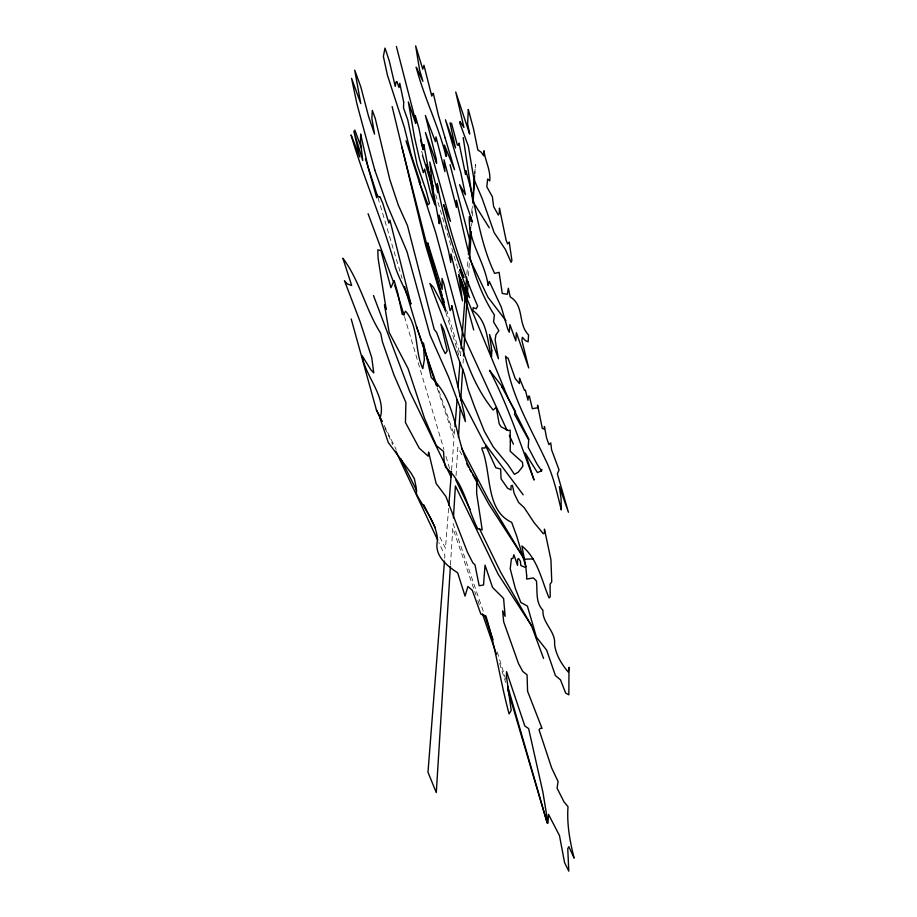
<?xml version="1.0" encoding="UTF-8"?>
<svg xmlns="http://www.w3.org/2000/svg" width="917" height="917" viewBox="0 0 917 917"><rect width="100%" height="100%" fill="white"/><g stroke="black" fill="none" stroke-linecap="round" stroke-linejoin="round"><path stroke-width="0.69" stroke-dasharray="4.58 3.44" d="M450.476 564.964L452.792 527.974L475.98 595.064M456.047 475.751L457.812 447.45L463.234 457.354M463.062 363.109L463.337 358.822M468.495 275.983L469.298 263.133M471.613 225.995L471.797 223.129M472.244 215.988L472.863 205.993M474.731 175.995L475.442 164.567L474.559 175.984M444.699 558.304L444.917 555.45L438.853 542.566M448.596 508.316L445.479 548.309L439.083 535.494M451.588 470.054L454.075 438.166L437.283 388.269M454.752 429.488L454.305 435.185L438.395 389.45M460.85 351.475L460.517 355.75L446.831 310.748M466.868 274.424L468.197 257.31M471.659 213.076L472.209 205.947M384.063 425.247L396.213 449.605M384.876 427.907L392.763 444.653M421.602 151.236L422.943 155.019M477.837 600.429L479.694 605.793M499.639 663.484L505.645 682.454M453.067 523.469L483.786 612.785M497.278 652.021L505.68 679.302M445.868 312.376L458.97 355.75M435.69 194.702L459.406 273.862M378.022 197.866L402.105 278.436M404.489 316.571L443.943 449.548M445.971 456.402L449.639 468.736"/><path stroke-width="1.38" d="M450.396 566.385L436.286 792.597L427.987 772.217L444.47 561.158M453.411 517.899L455.405 485.907L498.114 574.134L531.424 625.589L543.563 658.429M458.431 437.386L460.311 407.389M460.747 400.248L462.707 368.829M463.509 355.968L468.14 281.691M469.653 257.413L471.258 231.703M473.046 203.138L474.559 178.861M448.826 505.462L451.473 471.441M454.981 426.646L457.09 399.629M458.087 386.836L459.979 362.662M461.068 348.62L466.638 277.278M468.427 254.456L470.547 227.347M470.983 221.639L471.327 217.363M472.656 200.238L474.559 175.984M541.534 470.891L537.018 464.082L528.226 447.336L528.708 440.011L514.54 414.312L515.492 411.561L501.725 386.676L504.041 388.98L489.529 370.33C508.121 405.257 519.928 443.209 534.072 480.038L525.143 452.964L537.442 472.553L541.534 470.891L541.924 469.412M472.713 474.685L488.979 504.407L524.432 559.21L533.396 558.923M505.932 320.698L487.855 297.062L469.676 258.812M523.206 494.79L484.394 443.003L459.623 395.181M489.288 227.817L472.908 201.591L463.211 137.561M524.432 559.21L488.199 499.054L461.434 447.909M531.424 625.589L500.59 572.082L479.431 528.593M466.615 463.543L468.644 467.257M470.008 469.733L471.361 472.209M528.903 439.369L508.305 398.517L466.352 297.074L461.045 279.33M351.2 318.956L376.383 409.865L382.148 421.407M400.695 458.58L416.685 490.629M423.723 504.728L435.243 527.802M455.783 479.992L470.089 509.405M451.049 476.897L409.612 391.284L373.483 295.526M376.383 409.865L381.85 421.465M395.789 451.095L437.638 539.987M507.009 430.233L463.681 336.023L435.747 232.792L406.013 140.76M509.336 435.3L513.428 444.183M458.775 274.768L465.4 290.712L469.596 297.704L459.715 269.609L463.899 277.461C452.815 246.914 442.533 215.793 437.306 183.629L437.868 192.753L429.786 162.022L432.755 188.123L439.266 223.702L439.037 215.094L448.551 250.994L450.751 262.491L450.969 253.917L462.477 300.914L458.775 274.768L473.699 329.948M368.084 213.741L393.714 282.631M394.7 285.279L404.076 315.207M354.822 129.985L361.573 148.336M365.436 158.813L377.609 196.502M426.99 166.355L433.237 186.518M404.557 286.631L416.387 326.234L437.455 386.756M482.468 613.84L496.384 654.096M484.715 615.49L493.082 639.848M416.387 326.234L436.366 385.564M422.462 155.317L433.156 189.418M442.281 295.744L426.944 245.286L401.921 147.075M443.106 298.472L444.344 302.564M445.456 311.023L425.809 245.974L392.144 106.567M450.453 471.476L451.256 474.215M507.663 689.275L547.231 823.053L507.651 686.145M450.041 164.624L470.134 241.996M396.396 46.458L415.917 122.041M420.525 139.9L423.012 149.528M426.909 164.636L428.331 170.138M437.512 540.434C433.821 555.404 446.682 565.617 457.686 572.827L465.057 596.107L467.899 586.479L472.278 590.25L480.886 614.172L485.907 615.995C495.845 648.204 500.258 681.526 509.107 713.907L511.216 710.377L506.459 676.391L506.562 671.668L524.822 725.966L528.616 728.579L542.887 792.093L547.976 823.157L548.515 814.388L559.473 835.559L564.585 862.691L568.792 871.15L567.761 848.672L568.849 846.655L574.122 858.117C569.893 841.313 566.729 824.085 568.013 806.673L564.047 801.951L557.055 788.116L558.098 781.548L551.644 767.907L539.047 729.84L540.239 728.339L542.016 728.419L527.573 691.212L527.069 674.843L522.77 671.45L518.46 663.472L503.674 621.806L502.619 610.825L505.129 616.327L503.593 598.457L492.532 587.43L485.036 565.101L483.534 585.012L479.167 585.734L474.995 564.826L472.874 562.889L467.429 552.206L445.88 496.475L436.125 483.465L428.617 452.081L428.239 456.207L419.298 448.253L405.452 422.531L405.887 402.414L393.943 374.881L382.469 341.984L380.681 333.261C365.723 309.82 359.808 280.728 342.878 258.227L351.681 285.519L347.337 283.972L344.437 280.648L360.06 321.523L371.763 357.745L373.758 372.898L370.984 369.952L362.215 355.83C365.035 376.348 387.077 396.969 380.028 418.186L388.258 442.452L411.217 473.321L414.392 478.8L416.261 487.867L416.559 494.252C424.262 508.889 436.985 523.481 437.512 540.434M476.668 482.285L476.668 493.598L482.216 529.854L477.78 528.903C467.131 508.236 464.415 482.743 445.513 467.269L444.103 460.632L443.541 451.462L436.24 445.513L424.571 418.404L407.996 368.405L389.175 332.481L384.475 304.834L386.183 309.384L378.079 258.239L377.827 249.871L380.922 250.547L390.883 287.72L394.184 280.568L397.714 292.855L402.231 314.382L403.686 314.508L405.555 311.161C419.241 327.128 414.243 350.248 422.76 368.531L424.342 359.854L423.425 342.912L431.219 377.449C460.414 404.466 453.697 450.132 477.31 480.554L476.668 482.285M469.389 216.813C467.785 241.526 484.91 261.643 488.142 285.496L489.277 281.347L501.358 307.298L507.663 328.848L509.29 332.286L509.909 324.607L515.824 340.895L516.397 332.688L528.719 367.946L521.911 340.539L522.358 337.318L525.452 340.654L528.135 341.812L528.57 334.946C517.52 323.861 524.707 305.728 510.196 296.867L508.35 288.247L507.353 294.3L502.264 293.429L499.1 272.338L494.641 273.404C479.098 241.205 476.049 204.457 465.836 170.665L465.549 174.425L459.062 143.212L458.901 145.012L457.342 145.127L451.565 123.382L450.018 122.935L455.52 147.992L445.467 119.795L460.655 172.098L465.469 194.782L459.589 184.649L472.507 222.086L469.389 216.813M526.679 575.968L526.656 579.074L533.373 577.928L536.411 580.942C537.649 590.938 535.196 602.309 542.944 610.252C542.073 623.044 555.92 631.32 554.579 644.364C555.702 654.497 561.766 664.584 568.322 672.127L568.987 667.255L568.849 694.822L565.606 692.988L560.47 679.806L555.427 675.6L546.635 650.13L536.434 637.109L527.39 606.057L520.845 602.48L515.262 588.244L510.23 568.735L511.411 558.602L512.867 558.442L513.887 554.716L517.532 565.411L517.612 559.21L518.563 558.591L520.398 561.204L520.81 565.514L524.937 567.268L525.842 566.637L521.922 545.982C537.763 558.831 541.454 579.98 549.054 597.918L550.211 596.921L550.074 584.209L551.759 581.791L550.934 559.702L544.457 529.109L544.48 533.029L543.345 533.728L533.946 522.426L524.237 507.697L518.598 502.47L514.208 493.506L512.385 485.345L511.056 485.895L510.975 489.919L507.663 488.303L501.06 478.88L500.648 469.034L495.788 467.727L485.769 445.857L484.933 448.081L481.941 447.897L481.895 448.917C491.821 472.45 485.013 510.093 511.663 522.335L516.787 536.342L525.842 566.637L526.679 575.968M519.526 378.308L519.446 383.558L515.274 378.675L507.995 358.054L506.035 357.447L505.576 356.14C509.428 392.487 529.774 426.118 545.053 458.844C553.226 475.029 556.94 492.429 561.284 509.944L561.044 498.435L559.381 486.583L568.414 512.236L557.353 473.791L559.061 469.974L551.576 449.788L550.762 442.865L548.951 444.653L546.566 437.868L544.4 426.52L544.411 429.156L542.314 428.388L537.58 405.142L537.58 407.744L532.376 408.73L529.338 396.087L528.444 396.224L527.974 400.236L525.349 390.092L524.444 390.206L519.526 378.308M510.368 441.547L510.15 451.233L522.461 462.317L522.862 466.283L518.231 472.186L514.437 474.33L507.915 464.61L493.3 446.992L484.359 431.311L474.536 406.793L468.151 389.278L464.46 374.228L429.878 283.445L433.432 287.33L445.868 310.806L430.302 254.892L427.689 242.845L442.2 289.359L441.983 278.378L443.954 283.846L450.178 310.599L451.588 308.135L451.806 305.567C459.176 342.179 469.298 380.429 493.128 410.014L496.257 407.457L499.192 423.814L501.083 426.818L508.247 430.566L510.15 430.107L510.368 441.547M468.323 109.513L467.624 123.91L469.687 134.054L455.726 92.021L463.933 127.497L460.002 121.502L459.841 123.222L468.278 145.952L473.974 179.365L482.101 198.381L494.183 232.654L505.382 249.458L511.078 262.296L511.915 260.577L509.233 242.065L507.582 243.899L506.081 240.071L499.444 208.102L499.238 213.558L498.344 215.059L493.633 206.589L492.383 196.754L486.801 186.804L487.672 178.964L489.735 180.89C490.904 170.298 485.127 161.06 484.027 150.743L483.729 155.856L481.287 152.291L477.837 149.918L473.401 128.323L468.323 109.513M403.686 102.108L403.514 108L407.79 120.001L417.12 164.682L426.107 190.598L429.523 203.402L427.964 204.778L419.229 182.105L420.548 183.285L411.068 154.388L404.34 127.36L387.398 75.079L383.363 56.396L385.002 48.074L389.244 60.797L395.238 86.416L395.995 82.106L396.901 81.487L399.044 87.505L399.778 83.241L403.686 102.108M360.679 134.237L360.461 141.344L362.754 160.59L353.824 131.12L359.751 157.071L351.073 134.925C363.866 179.182 382.928 221.238 395.067 265.735L394.998 266.217C399.227 279.307 406.38 291.09 410.942 304.066L389.908 220.103L388.9 223.083L382.687 203.001L379.81 196.49L379.122 197.178L376.635 194.954L376.715 197.785L368.118 167.318L360.679 134.237M491.799 350.741L491.546 356.702C486.87 340.528 487.855 321.466 472.954 310.565L473.138 307.653L476.232 308.742L477.642 306.026C463.326 273.289 452.734 239.177 443.656 204.674L450.476 221.352L425.419 132.564L436.572 163.26L436.297 159.249L425.385 115.496L435.437 141.631L435.988 136.908L444.894 171.605L444.034 159.787L456.437 207.46L456.391 200.296C465.939 239.291 471.9 280.82 494.412 315.012L493.564 321.913L498.871 330.728L495.902 334.82L495.146 339.817L498.447 358.788L489.529 334.522L491.799 350.741M445.169 138.054L438.211 114.545L433.305 93.259L431.987 94.336L431.769 96.113L423.952 65.302L422.771 69.222L415.665 45.85L419.573 69.921L422.897 81.292L416.192 67.159C424.101 97.821 438.647 125.801 446.029 156.486L446.659 155.787L444.424 145.104L454.568 169.725L445.169 138.054M423.837 144.714L423.195 149.666L418.977 128.506L415.252 115.485L415.699 123.508L408.329 101.879L414.53 137.401L419.562 159.375L423.379 172.683L424.605 169.118L430.302 192.066L434.887 204.904L423.837 144.714M374.766 169.989L386.802 204.01L406.976 251.602L430.004 335.037L448.539 376.864L465.4 421.522L464.277 413.693L449.708 351.715L443.874 329.96L440.917 324.194L447.232 350.764L445.272 353.641L442.292 347.887L436.63 332.435L434.211 329.455L407.48 225.616L398.287 205.11L389.736 179.308L375.271 118.522L372.313 110.372L371.866 118.476L374.56 134.146L368.714 116.906L360.771 86.794L354.707 70.151L360.782 103.564L351.566 78.335L356.988 104.171L374.766 169.989"/></g></svg>
